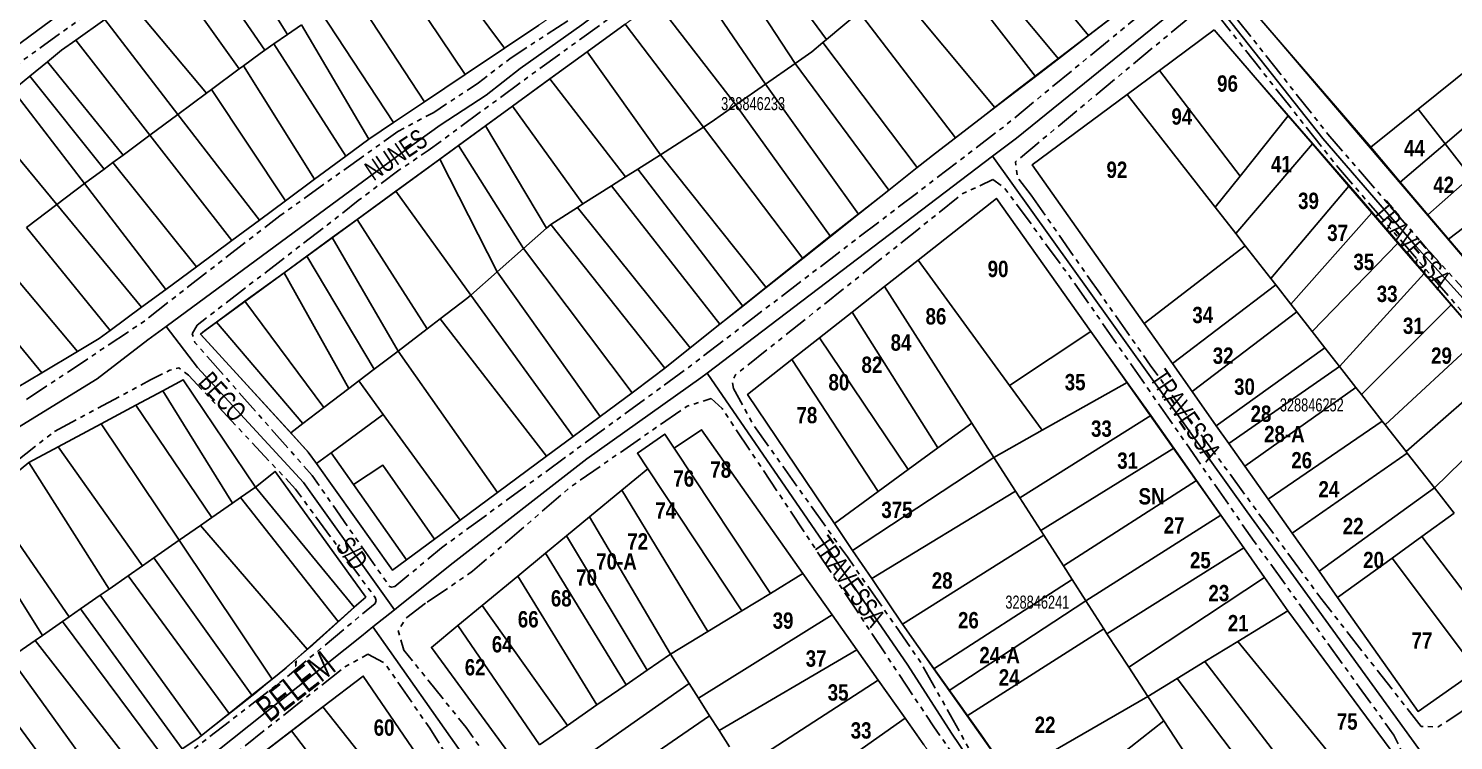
# Model space of a CAD drawing. Extents: x 204381 to 207261, y 4847713 to 4851061.
# Drawn here: x 206465.6 to 206683.8, y 4848647.8 to 4848756.9 of the extents above; entities that cross this region are included whole.
import ezdxf
from ezdxf.enums import TextEntityAlignment as Align

# ---------------------------------------------------------------- set-up
doc = ezdxf.new("R2010")
doc.units = 0
doc.header["$LTSCALE"] = 1.5
doc.header["$MEASUREMENT"] = 0
doc.linetypes.add('PHANTOMX2', pattern=[5, 2.5, -0.5, 0.5, -0.5, 0.5, -0.5])
for name, color, linetype in [('CD-MALHA-LOTES', 40, 'CONTINUOUS'), ('CD_TXT_QUADRA', 7, 'CONTINUOUS'), ('RU-QUADRAS', 210, 'CONTINUOUS'), ('SV-EIXO-RUA-N-PAV', 6, 'CONTINUOUS'), ('SV-RUA-NAO-PAV-S-GUIA-C-GUIA', 7, 'PHANTOMX2'), ('SV-TXT-RUA-N-PAV-S-GUIA-C-GUIA', 7, 'CONTINUOUS'), ('Th_NmrPort', 7, 'CONTINUOUS')]:
    doc.layers.add(name, color=color, linetype=linetype)
doc.styles.add('ARIAL', font='ARIAL.TTF')
doc.styles.get("Standard").update_dxf_attribs({"font": 'swisscbo.ttf'})

msp = doc.modelspace()

# ---------------------------------------------------------------- linework, layer by layer
at = {"layer": 'CD-MALHA-LOTES'}
for points in [[(206611.82, 4848775.28), (206627.93, 4848755.79)], [(206505.25, 4848755.92), (206495.72, 4848771.22)], [(206575.9, 4848771.35), (206587.81, 4848755.18)], [(206607.3, 4848771.48), (206623.29, 4848752.22)], [(206538.51, 4848753.86), (206526.17, 4848770.41)], [(206604.55, 4848769.17), (206619.77, 4848749.52)], [(206491.63, 4848768.34), (206501.79, 4848753.52)], [(206521.02, 4848766.85), (206532.48, 4848749.81)], [(206571.91, 4848768.43), (206582.99, 4848751.5)], [(206497.87, 4848750.65), (206487.41, 4848765.36)], [(206567.15, 4848764.96), (206578.48, 4848748.34)], [(206515.06, 4848762.72), (206526.24, 4848745.63)], [(206597.91, 4848763.61), (206613.59, 4848744.77)], [(206481.15, 4848760.94), (206492.86, 4848746.93)], [(206561.69, 4848760.98), (206573.93, 4848745.14)], [(206477.3, 4848758.21), (206472.86, 4848755.08)], [(206477.3, 4848758.21), (206488.5, 4848743.69)], [(206510.33, 4848759.44), (206521.52, 4848742.45)], [(206587.81, 4848755.18), (206592.78, 4848759.33)], [(206592.78, 4848759.33), (206607.54, 4848740.11)], [(206631.37, 4848758.43), (206627.93, 4848755.79)], [(206503.18, 4848754.49), (206505.25, 4848755.92)], [(206505.25, 4848755.92), (206507.4, 4848757.41)], [(206517.73, 4848739.91), (206507.4, 4848757.41)], [(206538.51, 4848753.86), (206543.73, 4848757.36)], [(206551.14, 4848753.28), (206556.98, 4848757.54)], [(206556.98, 4848757.54), (206568.94, 4848741.71)], [(206627.93, 4848755.79), (206623.29, 4848752.22)], [(206472.86, 4848755.08), (206470.65, 4848753.52), (206468.5, 4848751.75)], [(206472.86, 4848755.08), (206484.2, 4848740.51)], [(206501.79, 4848753.52), (206501.08, 4848753.03), (206498.53, 4848751.14)], [(206501.79, 4848753.52), (206503.18, 4848754.49)], [(206503.18, 4848754.49), (206514.19, 4848737.29)], [(206532.48, 4848749.81), (206538.51, 4848753.86)], [(206587.22, 4848754.69), (206585.55, 4848753.3), (206582.99, 4848751.5)], [(206587.22, 4848754.69), (206587.81, 4848755.18)], [(206587.22, 4848754.69), (206601.7, 4848735.55)], [(206468.5, 4848751.75), (206465.83, 4848749.56)], [(206468.5, 4848751.75), (206480.1, 4848737.46)], [(206545.45, 4848749.13), (206551.14, 4848753.28)], [(206551.14, 4848753.28), (206562.36, 4848737.52)], [(206578.48, 4848748.34), (206582.99, 4848751.5)], [(206582.99, 4848751.5), (206597.33, 4848732.08)], [(206623.29, 4848752.22), (206619.77, 4848749.52)], [(206465.83, 4848749.56), (206463.23, 4848747.42)], [(206465.83, 4848749.56), (206477.18, 4848735.3)], [(206493.62, 4848747.5), (206497.87, 4848750.65)], [(206497.87, 4848750.65), (206498.53, 4848751.14)], [(206509.42, 4848733.75), (206498.53, 4848751.14)], [(206526.24, 4848745.63), (206532.48, 4848749.81)], [(206539.72, 4848744.95), (206545.45, 4848749.13)], [(206545.45, 4848749.13), (206557.04, 4848734.13)], [(206619.77, 4848749.52), (206613.59, 4848744.77)], [(206474.21, 4848733.09), (206463.23, 4848747.42)], [(206488.5, 4848743.69), (206492.86, 4848746.93)], [(206492.86, 4848746.93), (206493.62, 4848747.5)], [(206493.62, 4848747.5), (206504.98, 4848730.47)], [(206573.93, 4848745.14), (206578.48, 4848748.34)], [(206578.48, 4848748.34), (206592.7, 4848728.4)], [(206521.52, 4848742.45), (206526.24, 4848745.63)], [(206535.58, 4848741.93), (206539.72, 4848744.95)], [(206539.72, 4848744.95), (206550.51, 4848729.97)], [(206568.94, 4848741.71), (206570.16, 4848742.49), (206573.93, 4848745.14)], [(206573.93, 4848745.14), (206588.39, 4848724.98)], [(206613.59, 4848744.77), (206607.54, 4848740.11)], [(206458.59, 4848743.62), (206469.95, 4848729.87)], [(206484.2, 4848740.51), (206488.5, 4848743.69)], [(206488.5, 4848743.69), (206500.99, 4848727.51)], [(206480.1, 4848737.46), (206484.2, 4848740.51)], [(206484.2, 4848740.51), (206496.75, 4848724.38)], [(206517.73, 4848739.91), (206521.52, 4848742.45)], [(206531.46, 4848738.92), (206535.58, 4848741.93)], [(206535.58, 4848741.93), (206544.94, 4848726.26)], [(206562.36, 4848737.52), (206568.94, 4848741.71)], [(206568.94, 4848741.71), (206584.17, 4848721.63)], [(206514.19, 4848737.29), (206517.73, 4848739.91)], [(206528.61, 4848736.84), (206531.46, 4848738.92)], [(206531.46, 4848738.92), (206541.41, 4848723.14)], [(206607.54, 4848740.11), (206604.49, 4848737.77), (206601.7, 4848735.55)], [(206477.18, 4848735.3), (206478.53, 4848736.3)], [(206478.53, 4848736.3), (206480.1, 4848737.46)], [(206478.53, 4848736.3), (206491.33, 4848720.36)], [(206509.42, 4848733.75), (206514.19, 4848737.29)], [(206521.88, 4848731.93), (206528.61, 4848736.84)], [(206528.61, 4848736.84), (206537.35, 4848719.55)], [(206558.9, 4848735.32), (206562.36, 4848737.52)], [(206562.36, 4848737.52), (206578.54, 4848717.16)], [(206474.21, 4848733.09), (206477.18, 4848735.3)], [(206554.89, 4848732.76), (206557.04, 4848734.13)], [(206557.04, 4848734.13), (206558.9, 4848735.32)], [(206558.9, 4848735.32), (206574.97, 4848714.32)], [(206601.7, 4848735.55), (206597.33, 4848732.08)], [(206469.95, 4848729.87), (206474.21, 4848733.09)], [(206486.63, 4848716.88), (206474.21, 4848733.09)], [(206504.98, 4848730.47), (206509.42, 4848733.75)], [(206515.92, 4848727.58), (206521.88, 4848731.93)], [(206521.88, 4848731.93), (206533.32, 4848715.99)], [(206550.51, 4848729.97), (206554.89, 4848732.76)], [(206554.89, 4848732.76), (206571.48, 4848711.55)], [(206597.33, 4848732.08), (206592.7, 4848728.4)], [(206465.3, 4848726.35), (206469.95, 4848729.87)], [(206469.95, 4848729.87), (206482.94, 4848714.15)], [(206500.99, 4848727.51), (206504.98, 4848730.47)], [(206549.67, 4848729.44), (206550.51, 4848729.97)], [(206496.75, 4848724.38), (206500.99, 4848727.51)], [(206512.13, 4848724.82), (206515.92, 4848727.58)], [(206515.92, 4848727.58), (206526.67, 4848710.84)], [(206545.6, 4848726.84), (206549.67, 4848729.44)], [(206549.67, 4848729.44), (206566.91, 4848707.92)], [(206592.7, 4848728.4), (206588.39, 4848724.98)], [(206478.1, 4848710.57), (206465.3, 4848726.35)], [(206541.41, 4848723.14), (206544.94, 4848726.26)], [(206544.94, 4848726.26), (206545.6, 4848726.84)], [(206545.6, 4848726.84), (206563.02, 4848704.83)], [(206491.33, 4848720.36), (206496.75, 4848724.38)], [(206508.25, 4848721.99), (206512.13, 4848724.82)], [(206512.13, 4848724.82), (206522.2, 4848707.44)], [(206537.35, 4848719.55), (206541.41, 4848723.14)], [(206541.41, 4848723.14), (206558.03, 4848701.04)], [(206588.39, 4848724.98), (206584.17, 4848721.63)], [(206460.3, 4848722.56), (206473.1, 4848707.35)], [(206504.74, 4848719.42), (206508.25, 4848721.99)], [(206508.25, 4848721.99), (206518.56, 4848704.66)], [(206584.17, 4848721.63), (206578.54, 4848717.16)], [(206467.68, 4848704.11), (206455.45, 4848718.89)], [(206486.63, 4848716.88), (206491.33, 4848720.36)], [(206498.76, 4848715.06), (206504.74, 4848719.42)], [(206504.74, 4848719.42), (206514.66, 4848701.68)], [(206533.32, 4848715.99), (206537.35, 4848719.55)], [(206537.35, 4848719.55), (206553.14, 4848697.41)], [(206482.94, 4848714.15), (206486.63, 4848716.88)], [(206578.54, 4848717.16), (206574.97, 4848714.32)], [(206494.39, 4848711.87), (206498.76, 4848715.06)], [(206498.76, 4848715.06), (206510.84, 4848698.77)], [(206528.65, 4848712.35), (206532.74, 4848715.48), (206533.32, 4848715.99)], [(206533.32, 4848715.99), (206549.01, 4848694.35)], [(206574.97, 4848714.32), (206571.48, 4848711.55)], [(206478.1, 4848710.57), (206482.94, 4848714.15)], [(206526.67, 4848710.84), (206528.65, 4848712.35)], [(206528.65, 4848712.35), (206544.95, 4848691.34)], [(206478.1, 4848710.57), (206476.46, 4848709.35), (206473.1, 4848707.35)], [(206505.76, 4848694.89), (206491.96, 4848710.02), (206492.55, 4848710.53), (206494.39, 4848711.87)], [(206507.63, 4848696.32), (206494.39, 4848711.87)], [(206522.2, 4848707.44), (206526.67, 4848710.84)], [(206571.48, 4848711.55), (206566.91, 4848707.92)], [(206566.91, 4848707.92), (206563.02, 4848704.83)], [(206467.68, 4848704.11), (206473.1, 4848707.35)], [(206518.56, 4848704.66), (206522.2, 4848707.44)], [(206522.2, 4848707.44), (206537.44, 4848685.78)], [(206461.99, 4848700.71), (206467.68, 4848704.11)], [(206516.2, 4848702.86), (206518.56, 4848704.66)], [(206563.02, 4848704.83), (206561.17, 4848703.36), (206558.03, 4848701.04)], [(206486.19, 4848701.34), (206482.04, 4848699.12)], [(206486.19, 4848701.34), (206489.32, 4848703.01), (206500.38, 4848686.59)], [(206486.19, 4848701.34), (206496.84, 4848684.13)], [(206510.84, 4848698.77), (206514.66, 4848701.68)], [(206514.66, 4848701.68), (206516.2, 4848702.86)], [(206516.2, 4848702.86), (206519.92, 4848697.73)], [(206482.04, 4848699.12), (206476.74, 4848696.29)], [(206482.04, 4848699.12), (206493.7, 4848681.94)], [(206558.03, 4848701.04), (206553.14, 4848697.41)], [(206507.63, 4848696.32), (206510.84, 4848698.77)], [(206511.97, 4848691.85), (206519.92, 4848697.73)], [(206519.92, 4848697.73), (206531.69, 4848681.52)], [(206553.14, 4848697.41), (206549.01, 4848694.35)], [(206476.74, 4848696.29), (206470.17, 4848692.78)], [(206476.74, 4848696.29), (206488.68, 4848678.45)], [(206505.76, 4848694.89), (206507.63, 4848696.32)], [(206505.76, 4848694.89), (206508.44, 4848691.96), (206509.71, 4848690.18)], [(206470.17, 4848692.78), (206465.66, 4848690.38)], [(206470.17, 4848692.78), (206483.06, 4848674.53)], [(206549.01, 4848694.35), (206544.95, 4848691.34)], [(206465.66, 4848690.38), (206459.17, 4848685.04)], [(206465.66, 4848690.38), (206477.95, 4848670.97)], [(206509.71, 4848690.18), (206511.97, 4848691.85)], [(206511.97, 4848691.85), (206515.39, 4848686.99)], [(206544.95, 4848691.34), (206537.44, 4848685.78)], [(206500.38, 4848686.59), (206503.37, 4848688.97), (206517.25, 4848669.75), (206515.5, 4848668.19)], [(206523.51, 4848675.46), (206521.37, 4848673.87), (206509.71, 4848690.18)], [(206515.39, 4848686.99), (206519.87, 4848689.93), (206527.78, 4848678.62)], [(206498.05, 4848684.98), (206500.38, 4848686.59)], [(206500.38, 4848686.59), (206515.5, 4848668.19)], [(206515.39, 4848686.99), (206523.51, 4848675.46)], [(206459.17, 4848685.04), (206471.83, 4848666.71)], [(206493.7, 4848681.94), (206496.84, 4848684.13)], [(206496.84, 4848684.13), (206498.05, 4848684.98)], [(206498.05, 4848684.98), (206513.02, 4848665.98)], [(206537.44, 4848685.78), (206531.69, 4848681.52)], [(206456.06, 4848682.5), (206467.75, 4848663.86)], [(206491.93, 4848680.71), (206493.7, 4848681.94)], [(206531.69, 4848681.52), (206527.78, 4848678.62)], [(206488.68, 4848678.45), (206491.93, 4848680.71)], [(206491.93, 4848680.71), (206508.3, 4848661.78)], [(206484.8, 4848675.75), (206488.68, 4848678.45)], [(206488.68, 4848678.45), (206502.92, 4848657.18)], [(206527.78, 4848678.62), (206523.51, 4848675.46)], [(206483.06, 4848674.53), (206484.8, 4848675.75)], [(206484.8, 4848675.75), (206499.82, 4848654.7)], [(206477.95, 4848670.97), (206480.87, 4848673)], [(206480.87, 4848673), (206483.06, 4848674.53)], [(206480.87, 4848673), (206496.33, 4848651.89)], [(206476.58, 4848670.02), (206477.95, 4848670.97)], [(206473.58, 4848667.93), (206476.58, 4848670.02)], [(206476.58, 4848670.02), (206492.12, 4848648.52)], [(206470.81, 4848666), (206471.83, 4848666.71)], [(206471.83, 4848666.71), (206473.58, 4848667.93)], [(206473.58, 4848667.93), (206489.16, 4848646.48)], [(206513.02, 4848665.98), (206515.5, 4848668.19)], [(206467.75, 4848663.86), (206470.81, 4848666)], [(206470.81, 4848666), (206486.61, 4848644.8)], [(206508.3, 4848661.78), (206513.02, 4848665.98)], [(206463.97, 4848661.23), (206466.63, 4848663.08)], [(206466.63, 4848663.08), (206467.75, 4848663.86)], [(206466.63, 4848663.08), (206482.82, 4848642.29)], [(206462.8, 4848660.41), (206478.29, 4848638.91)], [(206502.92, 4848657.18), (206505.06, 4848658.9), (206508.3, 4848661.78)], [(206458.57, 4848657.47), (206474.46, 4848635.89)], [(206499.82, 4848654.7), (206502.92, 4848657.18)], [(206496.33, 4848651.89), (206499.82, 4848654.7)], [(206492.12, 4848648.52), (206496.33, 4848651.89)], [(206492.12, 4848648.52), (206491.54, 4848648.05), (206489.16, 4848646.48)]]:
    msp.add_lwpolyline(points, dxfattribs=at)
at = {"layer": 'CD-MALHA-LOTES', "linetype": 'Continuous'}
for points in [[(206651.16, 4848761.85), (206671.12, 4848738.66)], [(206698.4, 4848760.56), (206678.38, 4848744.49)], [(206647.15, 4848756.63), (206638.79, 4848750.43)], [(206658.49, 4848743.46), (206647.15, 4848756.63)], [(206682.54, 4848739.16), (206701.89, 4848755.76)], [(206638.79, 4848750.43), (206633.81, 4848746.74)], [(206651.11, 4848734.25), (206638.79, 4848750.43)], [(206633.81, 4848746.74), (206619.29, 4848735.97)], [(206633.81, 4848746.74), (206647.29, 4848729.48)], [(206651.11, 4848734.25), (206658.49, 4848743.46)], [(206662.2, 4848739.16), (206658.49, 4848743.46)], [(206678.38, 4848744.49), (206671.12, 4848738.66)], [(206678.38, 4848744.49), (206682.54, 4848739.16)], [(206662.2, 4848739.16), (206650.45, 4848725.43)], [(206667.75, 4848732.71), (206662.2, 4848739.16)], [(206671.12, 4848738.66), (206675.63, 4848733.33)], [(206675.63, 4848733.33), (206682.54, 4848739.16)], [(206682.54, 4848739.16), (206686.46, 4848734.15)], [(206619.29, 4848735.97), (206636.45, 4848711.64)], [(206647.29, 4848729.48), (206651.11, 4848734.25)], [(206679.87, 4848728.32), (206686.46, 4848734.15)], [(206655.81, 4848718.57), (206667.75, 4848732.71)], [(206667.75, 4848732.71), (206671.27, 4848728.63)], [(206675.63, 4848733.33), (206679.87, 4848728.32)], [(206613.83, 4848730.8), (206601.82, 4848721.35)], [(206628.28, 4848710.44), (206613.83, 4848730.8)], [(206650.45, 4848725.43), (206647.29, 4848729.48)], [(206683.05, 4848724.57), (206689.88, 4848729.76)], [(206671.27, 4848728.63), (206658.88, 4848714.64)], [(206675.29, 4848723.96), (206671.27, 4848728.63)], [(206679.87, 4848728.32), (206683.05, 4848724.57)], [(206650.45, 4848725.43), (206651.92, 4848723.55)], [(206636.45, 4848711.64), (206651.92, 4848723.55)], [(206651.92, 4848723.55), (206655.81, 4848718.57)], [(206662.17, 4848710.42), (206675.29, 4848723.96)], [(206675.29, 4848723.96), (206679.29, 4848719.32)], [(206683.05, 4848724.57), (206687.45, 4848719.38)], [(206596.69, 4848717.31), (206601.82, 4848721.35)], [(206601.82, 4848721.35), (206615.82, 4848702.15)], [(206656.6, 4848717.56), (206655.81, 4848718.57)], [(206679.29, 4848719.32), (206666.34, 4848705.09)], [(206683.42, 4848714.52), (206679.29, 4848719.32)], [(206591.73, 4848713.4), (206596.69, 4848717.31)], [(206596.69, 4848717.31), (206610.05, 4848696.41)], [(206640.77, 4848705.51), (206656.6, 4848717.56)], [(206658.88, 4848714.64), (206656.6, 4848717.56)], [(206659.82, 4848713.43), (206658.88, 4848714.64)], [(206683.42, 4848714.52), (206669.69, 4848700.8)], [(206687.75, 4848709.5), (206683.42, 4848714.52)], [(206591.73, 4848713.4), (206586.7, 4848709.45)], [(206604.84, 4848692.6), (206591.73, 4848713.4)], [(206643.78, 4848701.25), (206659.82, 4848713.43)], [(206662.17, 4848710.42), (206659.82, 4848713.43)], [(206628.28, 4848710.44), (206615.82, 4848702.15)], [(206633.84, 4848702.61), (206628.28, 4848710.44)], [(206636.45, 4848711.64), (206640.77, 4848705.51)], [(206664.1, 4848707.95), (206662.17, 4848710.42)], [(206586.7, 4848709.45), (206582.47, 4848706.12)], [(206586.7, 4848709.45), (206600.3, 4848689.29)], [(206664.1, 4848707.95), (206647.48, 4848696)], [(206666.34, 4848705.09), (206664.1, 4848707.95)], [(206687.75, 4848709.5), (206673.35, 4848696.11)], [(206582.47, 4848706.12), (206575.7, 4848700.79)], [(206582.47, 4848706.12), (206595.72, 4848685.94)], [(206640.77, 4848705.51), (206643.78, 4848701.25)], [(206666.34, 4848705.09), (206649.4, 4848693.29)], [(206666.34, 4848705.09), (206668.85, 4848701.87)], [(206676.54, 4848692.02), (206691.5, 4848705.14)], [(206615.82, 4848702.15), (206620.82, 4848695.3)], [(206620.82, 4848695.3), (206633.84, 4848702.61)], [(206637.44, 4848697.54), (206633.84, 4848702.61)], [(206643.78, 4848701.25), (206647.48, 4848696)], [(206651.86, 4848689.8), (206668.85, 4848701.87)], [(206668.85, 4848701.87), (206669.69, 4848700.8)], [(206575.7, 4848700.79), (206589.01, 4848681.03)], [(206672.88, 4848696.71), (206669.69, 4848700.8)], [(206695.39, 4848700.63), (206680.86, 4848686.5)], [(206637.44, 4848697.54), (206617.37, 4848684.97)], [(206640.98, 4848692.55), (206637.44, 4848697.54)], [(206563.04, 4848694.71), (206558.86, 4848691.79)], [(206564.45, 4848692.58), (206563.04, 4848694.71)], [(206568.65, 4848695.38), (206564.45, 4848692.58)], [(206584.19, 4848673.35), (206568.65, 4848695.38)], [(206610.05, 4848696.41), (206604.84, 4848692.6)], [(206613.42, 4848691.14), (206610.05, 4848696.41)], [(206620.82, 4848695.3), (206613.42, 4848691.14)], [(206647.48, 4848696), (206649.4, 4848693.29)], [(206655.43, 4848684.73), (206672.88, 4848696.71)], [(206672.88, 4848696.71), (206673.35, 4848696.11)], [(206673.35, 4848696.11), (206676.54, 4848692.02)], [(206564.45, 4848692.58), (206579.2, 4848670.31)], [(206600.3, 4848689.29), (206604.84, 4848692.6)], [(206620.6, 4848679.93), (206640.98, 4848692.55)], [(206640.98, 4848692.55), (206640.98, 4848692.55)], [(206644.45, 4848687.59), (206640.98, 4848692.55)], [(206649.4, 4848693.29), (206651.86, 4848689.8)], [(206558.86, 4848691.79), (206560.44, 4848689.4)], [(206613.42, 4848691.14), (206591.8, 4848676.89)], [(206616.73, 4848685.97), (206613.42, 4848691.14)], [(206676.71, 4848691.8), (206659.09, 4848679.55)], [(206676.54, 4848692.02), (206676.71, 4848691.8)], [(206680.86, 4848686.5), (206676.71, 4848691.8)], [(206560.44, 4848689.4), (206556.47, 4848686.12)], [(206574.81, 4848667.65), (206560.44, 4848689.4)], [(206595.72, 4848685.94), (206600.3, 4848689.29)], [(206651.86, 4848689.8), (206655.43, 4848684.73)], [(206556.47, 4848686.12), (206551.5, 4848682.02)], [(206556.47, 4848686.12), (206569.61, 4848664.49)], [(206589.01, 4848681.03), (206595.72, 4848685.94)], [(206594.72, 4848672.57), (206616.73, 4848685.97)], [(206616.73, 4848685.97), (206617.37, 4848684.97)], [(206644.45, 4848687.59), (206624.06, 4848674.52)], [(206648.17, 4848682.3), (206644.45, 4848687.59)], [(206663.21, 4848673.7), (206680.86, 4848686.5)], [(206680.86, 4848686.5), (206683.91, 4848682.59)], [(206617.37, 4848684.97), (206620.6, 4848679.93)], [(206655.43, 4848684.73), (206659.09, 4848679.55)], [(206551.5, 4848682.02), (206547.98, 4848679.11)], [(206551.5, 4848682.02), (206563.89, 4848661.01)], [(206627.5, 4848669.15), (206648.17, 4848682.3)], [(206651.68, 4848677.29), (206648.17, 4848682.3)], [(206683.91, 4848682.59), (206678.94, 4848679)], [(206589.01, 4848681.03), (206591.8, 4848676.89)], [(206620.6, 4848679.93), (206621.06, 4848679.21)], [(206659.09, 4848679.55), (206663.21, 4848673.7)], [(206547.98, 4848679.11), (206544.78, 4848676.47)], [(206560.32, 4848658.56), (206547.98, 4848679.11)], [(206621.06, 4848679.21), (206599.42, 4848665.61)], [(206624.06, 4848674.52), (206621.06, 4848679.21)], [(206651.68, 4848677.29), (206630.74, 4848664.1)], [(206654.87, 4848672.75), (206651.68, 4848677.29)], [(206678.94, 4848679), (206674.39, 4848675.71)], [(206692.01, 4848661.82), (206678.94, 4848679)], [(206544.78, 4848676.47), (206540.52, 4848672.95)], [(206557.11, 4848656.32), (206544.78, 4848676.47)], [(206591.8, 4848676.89), (206594.72, 4848672.57)], [(206674.39, 4848675.71), (206666.05, 4848669.68)], [(206687.31, 4848658.51), (206674.39, 4848675.71)], [(206540.52, 4848672.95), (206535.09, 4848668.47)], [(206552.65, 4848653.22), (206540.52, 4848672.95)], [(206584.19, 4848673.35), (206579.2, 4848670.31)], [(206588.66, 4848667.01), (206584.19, 4848673.35)], [(206625.39, 4848672.45), (206624.06, 4848674.52)], [(206634.07, 4848658.99), (206654.87, 4848672.75)], [(206658.45, 4848667.65), (206654.87, 4848672.75)], [(206663.21, 4848673.7), (206666.05, 4848669.68)], [(206599.42, 4848665.61), (206594.72, 4848672.57)], [(206604.25, 4848658.76), (206625.39, 4848672.45)], [(206627.5, 4848669.15), (206625.39, 4848672.45)], [(206535.09, 4848668.47), (206531.36, 4848665.39)], [(206548.13, 4848650.08), (206535.09, 4848668.47)], [(206579.2, 4848670.31), (206574.81, 4848667.65)], [(206627.5, 4848669.15), (206606.6, 4848655.42)], [(206627.5, 4848669.15), (206630.24, 4848664.86)], [(206666.05, 4848669.68), (206678.36, 4848652.23)], [(206588.66, 4848667.01), (206568.21, 4848654.23)], [(206574.81, 4848667.65), (206569.61, 4848664.49)], [(206592.44, 4848661.65), (206588.66, 4848667.01)], [(206658.45, 4848667.65), (206650.77, 4848662.95)], [(206674.12, 4848646.43), (206658.45, 4848667.65)], [(206531.36, 4848665.39), (206527.3, 4848662.03)], [(206543.84, 4848647.09), (206531.36, 4848665.39)], [(206569.61, 4848664.49), (206563.89, 4848661.01)], [(206599.42, 4848665.61), (206604.25, 4848658.76)], [(206630.24, 4848664.86), (206609.32, 4848651.56)], [(206630.24, 4848664.86), (206630.74, 4848664.1)], [(206630.74, 4848664.1), (206634.07, 4848658.99)], [(206527.3, 4848662.03), (206540.13, 4848644.51)], [(206650.77, 4848662.95), (206645.7, 4848659.85)], [(206668.16, 4848641.62), (206650.77, 4848662.95)], [(206560.32, 4848658.56), (206563.89, 4848661.01)], [(206563.89, 4848661.01), (206566.76, 4848656.5)], [(206592.44, 4848661.65), (206571.34, 4848649.32)], [(206595.72, 4848657), (206592.44, 4848661.65)], [(206645.7, 4848659.85), (206641.46, 4848657.25)], [(206662.97, 4848637.42), (206645.7, 4848659.85)], [(206516.88, 4848657.64), (206510.66, 4848652.95)], [(206532.65, 4848634.52), (206516.88, 4848657.64)], [(206557.11, 4848656.32), (206560.32, 4848658.56)], [(206604.25, 4848658.76), (206606.6, 4848655.42)], [(206634.07, 4848658.99), (206636.99, 4848654.52)], [(206678.36, 4848652.23), (206687.31, 4848658.51)], [(206566.76, 4848656.5), (206543.38, 4848640.07)], [(206552.65, 4848653.22), (206557.11, 4848656.32)], [(206566.76, 4848656.5), (206568.21, 4848654.23)], [(206595.72, 4848657), (206575, 4848643.58)], [(206599.83, 4848651.18), (206595.72, 4848657)], [(206606.6, 4848655.42), (206609.32, 4848651.56)], [(206636.99, 4848654.52), (206641.46, 4848657.25)], [(206641.46, 4848657.25), (206658.89, 4848634.13)], [(206548.13, 4848650.08), (206552.65, 4848653.22)], [(206569.9, 4848651.57), (206568.21, 4848654.23)], [(206636.99, 4848654.52), (206615.85, 4848642.3)], [(206636.99, 4848654.52), (206636.99, 4848654.52)], [(206639.44, 4848650.76), (206636.99, 4848654.52)], [(206510.66, 4848652.95), (206505.9, 4848649.27)], [(206510.66, 4848652.95), (206527.94, 4848631.1)], [(206569.9, 4848651.57), (206546.49, 4848635.47)], [(206571.34, 4848649.32), (206569.9, 4848651.57)], [(206579.37, 4848636.74), (206599.83, 4848651.18)], [(206602.7, 4848647.12), (206599.83, 4848651.18)], [(206609.32, 4848651.56), (206615.85, 4848642.3)], [(206505.9, 4848649.27), (206501.51, 4848645.87)], [(206522.65, 4848627.25), (206505.9, 4848649.27)], [(206543.84, 4848647.09), (206548.13, 4848650.08)], [(206572.96, 4848646.78), (206571.34, 4848649.32)], [(206639.44, 4848650.76), (206632.71, 4848645.46)], [(206653.26, 4848629.58), (206639.44, 4848650.76)]]:
    msp.add_lwpolyline(points, dxfattribs=at)
at = {"layer": 'RU-QUADRAS', "color": 6, "linetype": 'Continuous', "const_width": 0.18}
msp.add_lwpolyline([(206444.53, 4848732.07), (206470.65, 4848753.52), (206495.72, 4848771.22), (206522.37, 4848792.18), (206574.5, 4848827.07), (206566.81, 4848838.43), (206580.01, 4848848.78), (206616.27, 4848805.53), (206602.07, 4848796.02), (206599.01, 4848798.96), (206550.72, 4848762.06), (206517.73, 4848739.91), (206476.46, 4848709.35), (206461.09, 4848700.17)], dxfattribs=at)
for points in [[(206491.96, 4848710.02), (206589.84, 4848781.52), (206617.11, 4848802.44), (206644.91, 4848768.85, 0.007882), (206561.17, 4848703.36), (206521.37, 4848673.87), (206508.44, 4848691.96)], [(206619.29, 4848735.97), (206647.15, 4848756.63, -0.005551), (206714.68, 4848677.72), (206678.36, 4848652.23)], [(206575.7, 4848700.79), (206613.83, 4848730.8), (206658.45, 4848667.65), (206674.12, 4848646.43), (206634.67, 4848614.57, 0.011456), (206599.42, 4848665.61)], [(206355.28, 4848604.76), (206385.2, 4848626.12), (206398.35, 4848638.12), (206434.8, 4848665.06), (206465.66, 4848690.38), (206489.32, 4848703.01), (206500.38, 4848686.59), (206503.37, 4848688.97), (206517.25, 4848669.75, -0.025521), (206491.54, 4848648.05), (206481.44, 4848641.39, -0.014741), (206419.1, 4848593.91), (206380.43, 4848563.45), (206365.83, 4848585.23), (206366.86, 4848586.01)]]:
    msp.add_lwpolyline(points, format="xyb", close=True, dxfattribs=at)
for points in [[(206651.16, 4848761.85), (206680.5, 4848785.15), (206731.69, 4848714.36), (206743.83, 4848698.54), (206720.15, 4848681.76), (206706.77, 4848696.55)], [(206527.3, 4848662.03), (206560.44, 4848689.4), (206558.86, 4848691.79), (206563.04, 4848694.71), (206564.45, 4848692.58), (206568.65, 4848695.38), (206628.78, 4848610.15), (206586.32, 4848577.87), (206560.34, 4848613.76), (206557.1, 4848619.72), (206543.38, 4848640.07)], [(206483.32, 4848630.13), (206491.48, 4848638.1), (206516.88, 4848657.64), (206532.65, 4848634.52), (206563.35, 4848594.19), (206578.77, 4848572.87), (206560.76, 4848557.04), (206556.14, 4848553.49), (206541.83, 4848544.4), (206527.3, 4848565.58), (206523.81, 4848571.85)]]:
    msp.add_lwpolyline(points, close=True, dxfattribs=at)
at = {"layer": 'SV-EIXO-RUA-N-PAV', "flags": 128}
for points in [[(206189.5, 4848545.77), (206203.76, 4848556.87), (206269.92, 4848608.07), (206378.77, 4848691), (206387.12, 4848696.68), (206398, 4848703.64), (206401.96, 4848706.55), (206428.57, 4848726.33), (206435.53, 4848731.35), (206440.54, 4848735.79), (206459.59, 4848751.03), (206462.33, 4848753.13), (206498.07, 4848779.59), (206514.4, 4848791.69), (206518.98, 4848795.92), (206569.78, 4848832.47)], [(206189.5, 4848545.77), (206203.76, 4848556.87), (206269.92, 4848608.07), (206378.77, 4848691), (206387.12, 4848696.68), (206398, 4848703.64), (206401.96, 4848706.55), (206428.57, 4848726.33), (206435.53, 4848731.35), (206440.54, 4848735.79), (206459.59, 4848751.03), (206462.33, 4848753.13), (206498.07, 4848779.59), (206514.4, 4848791.69), (206518.98, 4848795.92), (206569.78, 4848832.47)], [(206214.97, 4848507.25), (206226.36, 4848515.08), (206247.97, 4848528.99), (206249.5, 4848529.97), (206285.6, 4848557.27), (206313.02, 4848580.32), (206347.39, 4848606.5), (206382.85, 4848633.51), (206386.12, 4848636.09), (206430.93, 4848669.96), (206441.07, 4848678.54), (206451.26, 4848686.33), (206462.62, 4848694.86), (206476.14, 4848703.16), (206483.89, 4848709.15), (206486.68, 4848711.21), (206523.73, 4848738.53), (206528.66, 4848742.02), (206535.7, 4848746.65), (206540.89, 4848750.72), (206550.33, 4848757.39), (206590.79, 4848787.92), (206601.46, 4848796.67)], [(206214.97, 4848507.25), (206226.36, 4848515.08), (206247.97, 4848528.99), (206249.5, 4848529.97), (206285.6, 4848557.27), (206313.02, 4848580.32), (206347.39, 4848606.5), (206382.85, 4848633.51), (206386.12, 4848636.09), (206430.93, 4848669.96), (206441.07, 4848678.54), (206451.26, 4848686.33), (206462.62, 4848694.86), (206476.14, 4848703.16), (206483.89, 4848709.15), (206486.68, 4848711.21), (206523.73, 4848738.53), (206528.66, 4848742.02), (206535.7, 4848746.65), (206540.89, 4848750.72), (206550.33, 4848757.39), (206590.79, 4848787.92), (206601.46, 4848796.67)], [(206443.14, 4848606.33), (206474.34, 4848629.1), (206478.6, 4848632.91), (206484.6, 4848638.28), (206516.59, 4848663.76), (206518.35, 4848665.17), (206521.66, 4848667.81), (206522.5, 4848668.49), (206530.61, 4848675), (206551.08, 4848690.94), (206568.56, 4848703.31), (206569.54, 4848704.06), (206613.2, 4848737.28), (206616.86, 4848740.07), (206645.46, 4848763.22), (206647.89, 4848765.18), (206649.35, 4848766.26), (206652.62, 4848768.68), (206656.67, 4848771.56), (206668.57, 4848780.41), (206677.66, 4848787.67), (206681.48, 4848791.18), (206684.73, 4848794.16)], [(206443.14, 4848606.33), (206474.34, 4848629.1), (206478.6, 4848632.91), (206484.6, 4848638.28), (206516.59, 4848663.76), (206518.35, 4848665.17), (206521.66, 4848667.81), (206522.5, 4848668.49), (206530.61, 4848675), (206551.08, 4848690.94), (206568.56, 4848703.31), (206569.54, 4848704.06), (206613.2, 4848737.28), (206616.86, 4848740.07), (206645.46, 4848763.22), (206647.89, 4848765.18), (206649.35, 4848766.26), (206652.62, 4848768.68), (206656.67, 4848771.56), (206668.57, 4848780.41), (206677.66, 4848787.67), (206681.48, 4848791.18), (206684.73, 4848794.16)], [(206645.46, 4848763.22), (206663.77, 4848739.99), (206678.06, 4848723.43), (206699.21, 4848700.05), (206716.4, 4848680.89), (206719.96, 4848677.69), (206722.09, 4848675.83), (206724.51, 4848673.72), (206728, 4848669.25), (206742.67, 4848651.5), (206756.6, 4848633.22), (206770.57, 4848614.36), (206786.52, 4848592.42)], [(206645.46, 4848763.22), (206663.77, 4848739.99), (206678.06, 4848723.43), (206699.21, 4848700.05), (206716.4, 4848680.89), (206719.96, 4848677.69), (206722.09, 4848675.83), (206724.51, 4848673.72), (206728, 4848669.25), (206742.67, 4848651.5), (206756.6, 4848633.22), (206770.57, 4848614.36), (206786.52, 4848592.42)], [(206613.2, 4848737.28), (206652.19, 4848682.78), (206678.44, 4848646.55), (206679.81, 4848644.28), (206682.71, 4848639.43), (206707.34, 4848607.48), (206742.23, 4848559.67)], [(206613.2, 4848737.28), (206652.19, 4848682.78), (206678.44, 4848646.55), (206679.81, 4848644.28), (206682.71, 4848639.43), (206707.34, 4848607.48), (206742.23, 4848559.67)], [(206486.68, 4848711.21), (206491.5, 4848704.93), (206507.7, 4848687.31), (206521.66, 4848667.81)], [(206486.68, 4848711.21), (206491.5, 4848704.93), (206507.7, 4848687.31), (206521.66, 4848667.81)], [(206569.54, 4848704.06), (206600.24, 4848659.31), (206606.93, 4848648.87), (206619.78, 4848629.86), (206632.37, 4848612.19), (206633.76, 4848608.48), (206634.78, 4848605.76), (206657.27, 4848573.9), (206671.99, 4848551.94), (206692.96, 4848523.23)], [(206569.54, 4848704.06), (206600.24, 4848659.31), (206606.93, 4848648.87), (206619.78, 4848629.86), (206632.37, 4848612.19), (206633.76, 4848608.48), (206634.78, 4848605.76), (206657.27, 4848573.9), (206671.99, 4848551.94), (206692.96, 4848523.23)], [(206518.35, 4848665.17), (206532.78, 4848644.67), (206554.59, 4848613.8), (206570.36, 4848590.99), (206583.78, 4848573.87), (206586.64, 4848572.76), (206589.82, 4848571.53), (206599.55, 4848557.77), (206628.41, 4848516.5), (206646.43, 4848488.82)], [(206518.35, 4848665.17), (206532.78, 4848644.67), (206554.59, 4848613.8), (206570.36, 4848590.99), (206583.78, 4848573.87), (206586.64, 4848572.76), (206589.82, 4848571.53), (206599.55, 4848557.77), (206628.41, 4848516.5), (206646.43, 4848488.82)]]:
    msp.add_lwpolyline(points, dxfattribs=at)
at = {"layer": 'SV-RUA-NAO-PAV-S-GUIA-C-GUIA'}
msp.add_line((206410.63, 4848648.89), (206469.6, 4848695.12), dxfattribs=at)
msp.add_line((206410.63, 4848648.89), (206469.6, 4848695.12), dxfattribs=at)
at = {"layer": 'SV-RUA-NAO-PAV-S-GUIA-C-GUIA', "flags": 128}
for points in [[(206577.33, 4848774.9), (206542.22, 4848749.5), (206526.83, 4848738.15), (206522.32, 4848735.13), (206516.08, 4848730.48), (206511.35, 4848726.71), (206506.9, 4848723.33), (206491.45, 4848711.4), (206490.7, 4848710.06), (206491.1, 4848708.76), (206493.04, 4848706.55), (206509.04, 4848688.36), (206520.89, 4848671.38), (206521.19, 4848671.24), (206521.72, 4848671.34), (206528.84, 4848677.27), (206566.65, 4848704.92), (206615.07, 4848741.91), (206645.42, 4848766.87), (206645.9, 4848768.28), (206644.75, 4848770.52), (206630.8, 4848787.25), (206628.83, 4848789.56), (206616.77, 4848804.25), (206602.96, 4848821.59), (206587.24, 4848840.01), (206580.42, 4848849.4), (206582.12, 4848850.69)], [(206577.33, 4848774.9), (206542.22, 4848749.5), (206526.83, 4848738.15), (206522.32, 4848735.13), (206516.08, 4848730.48), (206511.35, 4848726.71), (206506.9, 4848723.33), (206491.45, 4848711.4), (206490.7, 4848710.06), (206491.1, 4848708.76), (206493.04, 4848706.55), (206509.04, 4848688.36), (206520.89, 4848671.38), (206521.19, 4848671.24), (206521.72, 4848671.34), (206528.84, 4848677.27), (206566.65, 4848704.92), (206615.07, 4848741.91), (206645.42, 4848766.87), (206645.9, 4848768.28), (206644.75, 4848770.52), (206630.8, 4848787.25), (206628.83, 4848789.56), (206616.77, 4848804.25), (206602.96, 4848821.59), (206587.24, 4848840.01), (206580.42, 4848849.4), (206582.12, 4848850.69)], [(206200.86, 4848540.58), (206201.13, 4848547.73), (206201.85, 4848551.3), (206205.65, 4848555.34), (206270.94, 4848606.46), (206380.02, 4848689.6), (206388.75, 4848694.94), (206399.62, 4848701.9), (206403.79, 4848704.44), (206430.64, 4848723.9), (206437.79, 4848729.01), (206442.68, 4848733.6), (206461.4, 4848749.43), (206464.07, 4848751.48), (206499.93, 4848777.3), (206516.67, 4848789.79), (206520.98, 4848793.81), (206572.93, 4848829.1), (206567.34, 4848836.61)], [(206200.86, 4848540.58), (206201.13, 4848547.73), (206201.85, 4848551.3), (206205.65, 4848555.34), (206270.94, 4848606.46), (206380.02, 4848689.6), (206388.75, 4848694.94), (206399.62, 4848701.9), (206403.79, 4848704.44), (206430.64, 4848723.9), (206437.79, 4848729.01), (206442.68, 4848733.6), (206461.4, 4848749.43), (206464.07, 4848751.48), (206499.93, 4848777.3), (206516.67, 4848789.79), (206520.98, 4848793.81), (206572.93, 4848829.1), (206567.34, 4848836.61)], [(206465.32, 4848700.02), (206483.07, 4848711.82), (206504.12, 4848728.17), (206522.14, 4848741.06), (206527.65, 4848743.99), (206534.49, 4848748.52), (206539.37, 4848752.25), (206548.99, 4848758.59), (206553.46, 4848762.17), (206588.99, 4848789.96), (206600.36, 4848798.61), (206603.03, 4848794.97)], [(206465.32, 4848700.02), (206483.07, 4848711.82), (206504.12, 4848728.17), (206522.14, 4848741.06), (206527.65, 4848743.99), (206534.49, 4848748.52), (206539.37, 4848752.25), (206548.99, 4848758.59), (206553.46, 4848762.17), (206588.99, 4848789.96), (206600.36, 4848798.61), (206603.03, 4848794.97)], [(206469.6, 4848695.12), (206484.28, 4848703), (206487.27, 4848704.49), (206488.61, 4848704.85), (206490.12, 4848703.75), (206506.5, 4848686.29), (206518.68, 4848669.67), (206518.86, 4848669.21), (206518.68, 4848668.77), (206504.1, 4848656.63), (206472.14, 4848632.04), (206440.94, 4848609.27), (206416.36, 4848590.45), (206401.14, 4848578.77), (206380.73, 4848563.83), (206379.83, 4848563.66), (206379.13, 4848563.86), (206376.9, 4848566.94), (206371.51, 4848574.49), (206366.31, 4848581.6), (206360.25, 4848590.7), (206354.89, 4848599.3), (206352.12, 4848603.11), (206352.09, 4848604.05)], [(206469.6, 4848695.12), (206484.28, 4848703), (206487.27, 4848704.49), (206488.61, 4848704.85), (206490.12, 4848703.75), (206506.5, 4848686.29), (206518.68, 4848669.67), (206518.86, 4848669.21), (206518.68, 4848668.77), (206504.1, 4848656.63), (206472.14, 4848632.04), (206440.94, 4848609.27), (206416.36, 4848590.45), (206401.14, 4848578.77), (206380.73, 4848563.83), (206379.83, 4848563.66), (206379.13, 4848563.86), (206376.9, 4848566.94), (206371.51, 4848574.49), (206366.31, 4848581.6), (206360.25, 4848590.7), (206354.89, 4848599.3), (206352.12, 4848603.11), (206352.09, 4848604.05)]]:
    msp.add_lwpolyline(points, dxfattribs=at)
for points in [[(206717.48, 4848681.61), (206719.52, 4848679.44), (206722.22, 4848679.54), (206740.51, 4848692.58), (206743.54, 4848696.1), (206744.13, 4848699.28), (206742.36, 4848703.2), (206726.78, 4848725.63), (206709.91, 4848748.08), (206685.74, 4848780.98), (206682.75, 4848785.49), (206680.74, 4848786.36), (206678.82, 4848785.47), (206675.26, 4848782.69), (206652.76, 4848764.7), (206649.32, 4848761.63), (206649.92, 4848759.13), (206650.89, 4848758), (206664.57, 4848740.65), (206678.83, 4848724.12), (206699.97, 4848700.74)], [(206717.48, 4848681.61), (206719.52, 4848679.44), (206722.22, 4848679.54), (206740.51, 4848692.58), (206743.54, 4848696.1), (206744.13, 4848699.28), (206742.36, 4848703.2), (206726.78, 4848725.63), (206709.91, 4848748.08), (206685.74, 4848780.98), (206682.75, 4848785.49), (206680.74, 4848786.36), (206678.82, 4848785.47), (206675.26, 4848782.69), (206652.76, 4848764.7), (206649.32, 4848761.63), (206649.92, 4848759.13), (206650.89, 4848758), (206664.57, 4848740.65), (206678.83, 4848724.12), (206699.97, 4848700.74)], [(206619.12, 4848731.31), (206637.36, 4848705.27), (206663.48, 4848669.55), (206678.85, 4848649.92), (206681.45, 4848649.87), (206684.61, 4848651.89), (206700.14, 4848663.32), (206717.15, 4848675.33), (206718.67, 4848676.97), (206715.51, 4848680.22), (206685.8, 4848712.66), (206665.55, 4848736.25), (206648.08, 4848758.44), (206645.62, 4848759.4), (206643.68, 4848758.81), (206616.72, 4848736.43), (206617.07, 4848733.98)], [(206619.12, 4848731.31), (206637.36, 4848705.27), (206663.48, 4848669.55), (206678.85, 4848649.92), (206681.45, 4848649.87), (206684.61, 4848651.89), (206700.14, 4848663.32), (206717.15, 4848675.33), (206718.67, 4848676.97), (206715.51, 4848680.22), (206685.8, 4848712.66), (206665.55, 4848736.25), (206648.08, 4848758.44), (206645.62, 4848759.4), (206643.68, 4848758.81), (206616.72, 4848736.43), (206617.07, 4848733.98)], [(206630.09, 4848617.79), (206632.4, 4848614.78), (206636.11, 4848614.05), (206640.12, 4848616.13), (206659.01, 4848631.79), (206675.4, 4848645.19), (206675.72, 4848646.35), (206674.68, 4848648.59), (206653.27, 4848678.28), (206625.88, 4848717.69), (206615.05, 4848732.43), (206613.27, 4848733.7), (206608.57, 4848731.51), (206591.93, 4848718.15), (206573.88, 4848703.8), (206573.38, 4848702.87), (206573.55, 4848701.71), (206576.58, 4848696.14), (206590.99, 4848675.89), (206602.3, 4848659.65), (206609.55, 4848646.6), (206619.87, 4848632.4)], [(206630.09, 4848617.79), (206632.4, 4848614.78), (206636.11, 4848614.05), (206640.12, 4848616.13), (206659.01, 4848631.79), (206675.4, 4848645.19), (206675.72, 4848646.35), (206674.68, 4848648.59), (206653.27, 4848678.28), (206625.88, 4848717.69), (206615.05, 4848732.43), (206613.27, 4848733.7), (206608.57, 4848731.51), (206591.93, 4848718.15), (206573.88, 4848703.8), (206573.38, 4848702.87), (206573.55, 4848701.71), (206576.58, 4848696.14), (206590.99, 4848675.89), (206602.3, 4848659.65), (206609.55, 4848646.6), (206619.87, 4848632.4)], [(206526.41, 4848668.79), (206523.55, 4848666.63), (206522.19, 4848664.65), (206523.1, 4848661.61), (206532.62, 4848649.75), (206573.89, 4848590.69), (206584.36, 4848576.34), (206586.91, 4848576.29), (206589.46, 4848578.44), (206629.16, 4848609.15), (206629.81, 4848610.49), (206630.01, 4848611.77), (206628.85, 4848614.56), (206604.24, 4848649.86), (206571.81, 4848698.65), (206570.14, 4848700.17), (206566.46, 4848699), (206548.61, 4848686.62), (206533.61, 4848673.69)], [(206526.41, 4848668.79), (206523.55, 4848666.63), (206522.19, 4848664.65), (206523.1, 4848661.61), (206532.62, 4848649.75), (206573.89, 4848590.69), (206584.36, 4848576.34), (206586.91, 4848576.29), (206589.46, 4848578.44), (206629.16, 4848609.15), (206629.81, 4848610.49), (206630.01, 4848611.77), (206628.85, 4848614.56), (206604.24, 4848649.86), (206571.81, 4848698.65), (206570.14, 4848700.17), (206566.46, 4848699), (206548.61, 4848686.62), (206533.61, 4848673.69)], [(206490.95, 4848618.44), (206511.23, 4848587.24), (206526.88, 4848564.57), (206540.03, 4848544.46), (206542.27, 4848542.4), (206547.04, 4848545.25), (206579.77, 4848570.53), (206580.34, 4848571.78), (206580.52, 4848573.22), (206580.32, 4848575.11), (206577.04, 4848579.16), (206560.84, 4848599.3), (206547.24, 4848619.4), (206536.96, 4848633.9), (206527.04, 4848649.65), (206520.19, 4848659.6), (206517.57, 4848661), (206514.02, 4848659.03), (206498.08, 4848646.4), (206487.17, 4848636.67), (206483.02, 4848632.38), (206482.62, 4848630.16)], [(206490.95, 4848618.44), (206511.23, 4848587.24), (206526.88, 4848564.57), (206540.03, 4848544.46), (206542.27, 4848542.4), (206547.04, 4848545.25), (206579.77, 4848570.53), (206580.34, 4848571.78), (206580.52, 4848573.22), (206580.32, 4848575.11), (206577.04, 4848579.16), (206560.84, 4848599.3), (206547.24, 4848619.4), (206536.96, 4848633.9), (206527.04, 4848649.65), (206520.19, 4848659.6), (206517.57, 4848661), (206514.02, 4848659.03), (206498.08, 4848646.4), (206487.17, 4848636.67), (206483.02, 4848632.38), (206482.62, 4848630.16)]]:
    msp.add_lwpolyline(points, close=True, dxfattribs=at)

# ---------------------------------------------------------------- texts
at = {"layer": 'CD_TXT_QUADRA', "color": 7, "linetype": 'Continuous', "style": 'ARIAL', "width": 0.7}
for s, p in [('328846233', (206571.66, 4848744.34)), ('328846252', (206657.2, 4848698.18)), ('328846241', (206615.18, 4848667.97))]:
    msp.add_text(s, height=2, dxfattribs=at).set_placement(p)
at = {"layer": 'SV-TXT-RUA-N-PAV-S-GUIA-C-GUIA', "style": 'ARIAL', "width": 0.7}
for s, height, rotation, p in [('NUNES', 3, 34, (206518.46, 4848733.41)), ('TRAVESSA', 3, 310, (206671.26, 4848728.7)), ('TRAVESSA', 3, 310, (206671.26, 4848728.7)), ('BECO', 3, 312, (206491.44, 4848702.52)), ('BECO', 3, 312, (206491.44, 4848702.52)), ('TRAVESSA', 3, 304, (206637.18, 4848703.27)), ('TRAVESSA', 3, 304, (206637.18, 4848703.27)), ('TRAVESSA', 3, 305, (206585.58, 4848677.72)), ('TRAVESSA', 3, 305, (206585.58, 4848677.72)), ('S/D', 3, 306, (206512.5, 4848677.54)), ('S/D', 3, 306, (206512.5, 4848677.54)), ('BELÉM', 4, 38, (206502.5, 4848650.41))]:
    msp.add_text(s, height=height, rotation=rotation, dxfattribs=at).set_placement(p)
at = {"layer": 'Th_NmrPort', "color": 1}
for s, p in [('96', (206647.6, 4848748.42)), ('94', (206640.61, 4848743.37)), ('44', (206676.23, 4848738.54)), ('92', (206630.66, 4848735.21)), ('41', (206655.84, 4848736.08)), ('42', (206680.69, 4848732.9)), ('39', (206660, 4848730.45)), ('37', (206664.46, 4848725.55)), ('90', (206612.47, 4848720.02)), ('35', (206668.47, 4848721.1)), ('33', (206672.04, 4848716.2)), ('34', (206643.81, 4848712.96)), ('86', (206602.96, 4848712.75)), ('31', (206676.05, 4848711.31)), ('84', (206597.61, 4848708.74)), ('32', (206646.93, 4848706.73)), ('29', (206680.36, 4848706.73)), ('82', (206593.15, 4848705.33)), ('80', (206588.1, 4848702.66)), ('35', (206624.27, 4848702.67)), ('30', (206650.2, 4848701.98)), ('28', (206652.72, 4848697.83)), ('78', (206583.2, 4848697.62)), ('33', (206628.29, 4848695.55)), ('28-A', (206654.8, 4848694.72)), ('78', (206570.01, 4848689.28)), ('31', (206632.3, 4848690.65)), ('26', (206658.96, 4848690.71)), ('76', (206564.34, 4848687.91)), ('SN', (206635.57, 4848685.18)), ('24', (206663.12, 4848686.26)), ('74', (206561.58, 4848683.01)), ('375', (206596.19, 4848683.11)), ('27', (206639.43, 4848680.73)), ('22', (206666.84, 4848680.62)), ('72', (206557.29, 4848678.27)), ('70-A', (206552.54, 4848675.21)), ('25', (206643.44, 4848675.39)), ('20', (206669.96, 4848675.43)), ('70', (206549.47, 4848672.76)), ('28', (206603.92, 4848672.28)), ('68', (206545.59, 4848669.55)), ('23', (206646.27, 4848670.35)), ('66', (206540.53, 4848666.34)), ('39', (206579.55, 4848666.14)), ('26', (206607.93, 4848666.2)), ('21', (206649.24, 4848665.75)), ('77', (206677.37, 4848663.09)), ('64', (206536.55, 4848662.51)), ('24-A', (206611.2, 4848660.85)), ('62', (206532.41, 4848658.99)), ('37', (206584.61, 4848660.33)), ('24', (206614.17, 4848657.44)), ('35', (206587.98, 4848655.13)), ('60', (206518.46, 4848649.75)), ('22', (206619.67, 4848650.17)), ('75', (206665.92, 4848650.67)), ('33', (206591.5, 4848649.31))]:
    msp.add_text(s, height=2.5, dxfattribs=at).set_placement(p, align=Align.MIDDLE_LEFT)

doc.saveas('drawing.dxf')
